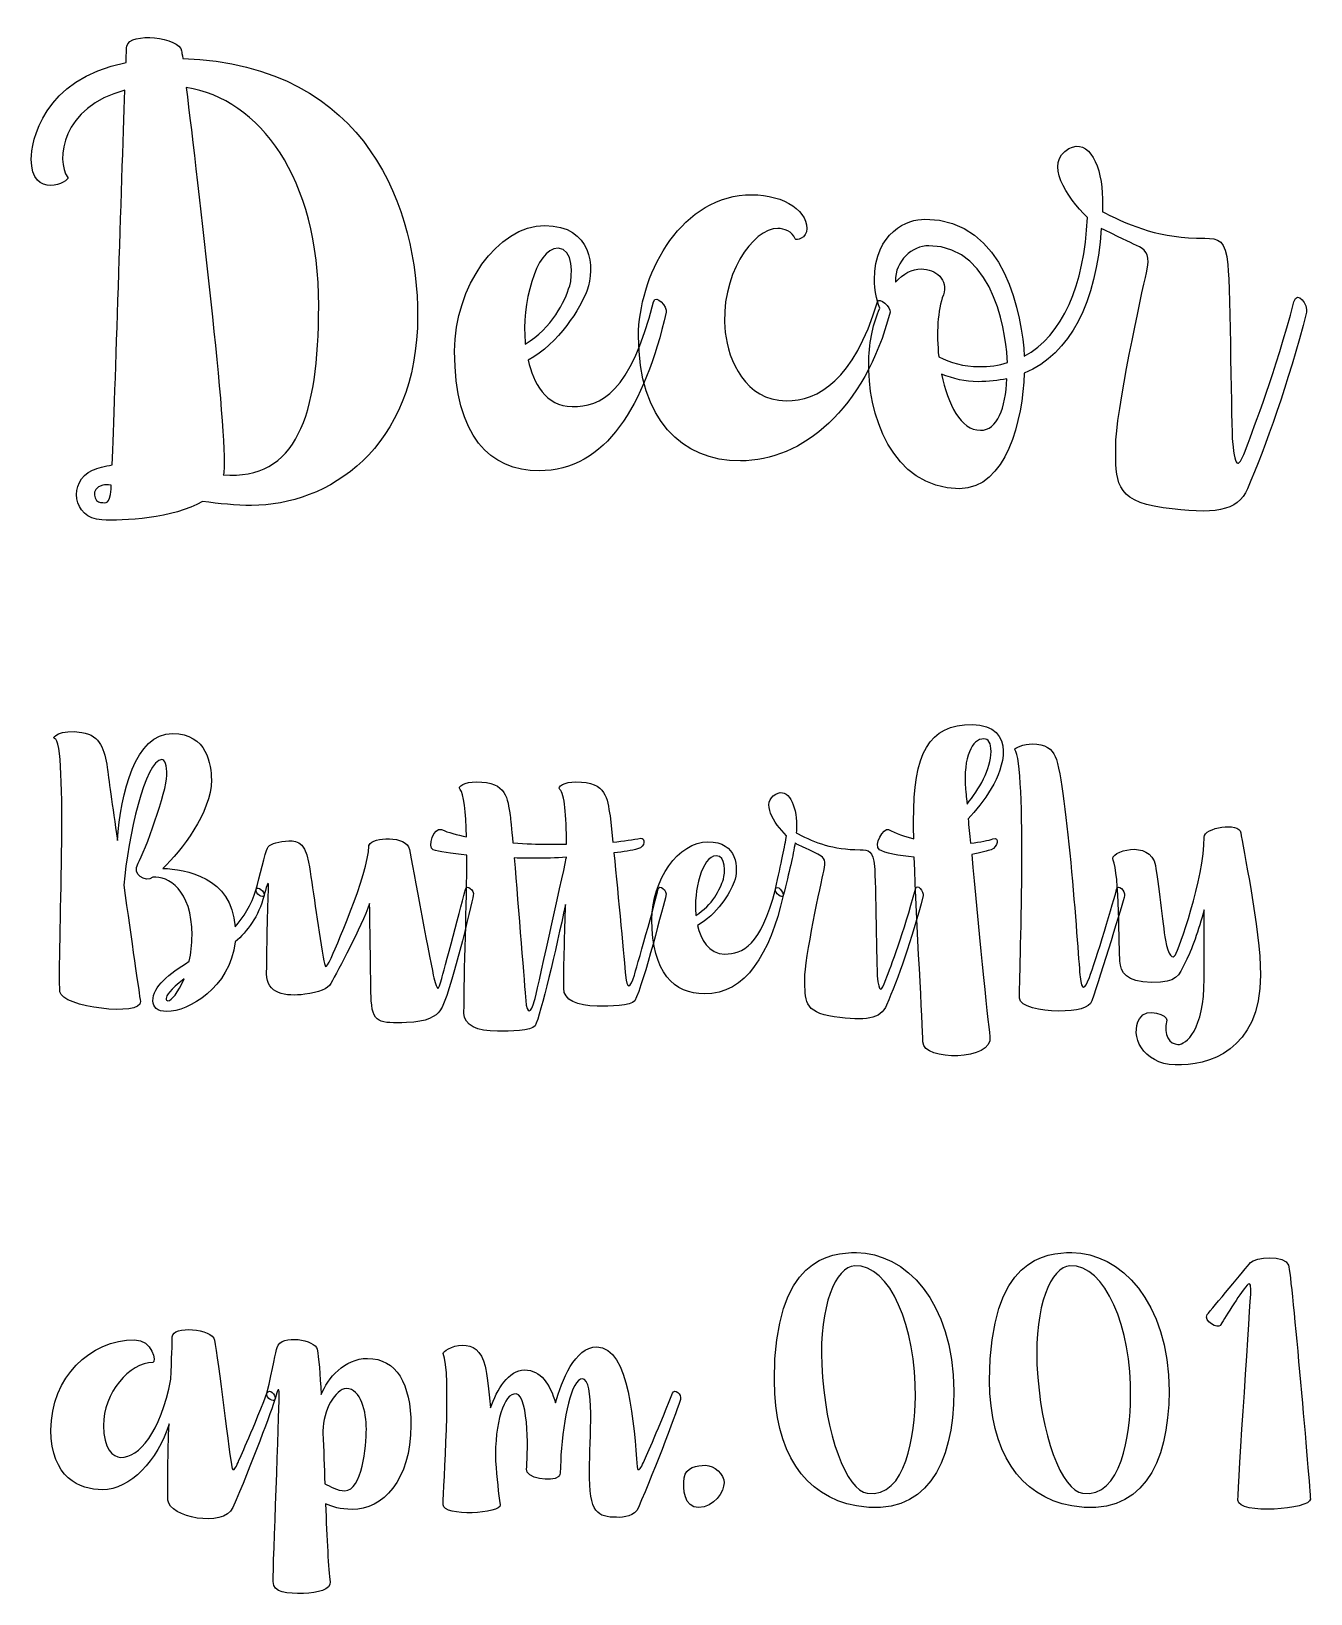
# Model space of a CAD drawing. Header units: centimetres. Extents: x -21.3 to 21.2, y -15.2 to 14.8.
# Drawn here: x 0.892 to 3.03, y -3.16 to -0.549 of the extents above; entities that cross this region are included whole.
import ezdxf

# ---------------------------------------------------------------- set-up
doc = ezdxf.new("R2010")
doc.units = ezdxf.units.CM
doc.header["$MEASUREMENT"] = 0
doc.layers.add('layer 1', color=7, linetype='Continuous')

msp = doc.modelspace()

# ---------------------------------------------------------------- linework, layer by layer
at = {"layer": 'layer 1', "color": 29}
for points, knots in [([(1.14552, -0.59459), (1.14455, -0.58783), (1.14358, -0.58396), (1.14358, -0.58203), (1.14358, -0.58203), (1.14069, -0.5598), (1.0566, -0.54917), (1.05177, -0.5743), (1.05177, -0.5743), (1.05177, -0.5801), (1.0508, -0.58976), (1.0508, -0.60136), (1.0508, -0.60136), (0.91067, -0.62939), (0.8923, -0.73473), (0.8923, -0.76276), (0.8923, -0.76276), (0.8923, -0.83235), (0.95802, -0.80045), (0.95319, -0.79369), (0.95319, -0.79369), (0.93289, -0.76566), (0.94256, -0.67481), (1.04887, -0.64775), (1.04887, -0.64775), (1.04307, -0.80722), (1.03244, -1.15515), (1.02761, -1.27402), (1.02761, -1.27402), (1.01504, -1.27596), (1.00345, -1.27885), (0.99475, -1.28272), (0.99475, -1.28272), (0.95319, -1.30205), (0.96092, -1.36294), (1.01021, -1.36584), (1.01021, -1.36584), (1.045, -1.36777), (1.13005, -1.3639), (1.17838, -1.33491), (1.17838, -1.33491), (1.20641, -1.33878), (1.23443, -1.34168), (1.26053, -1.34168), (1.26053, -1.34168), (1.38617, -1.34168), (1.5379, -1.24793), (1.5379, -1.02467), (1.5379, -1.02467), (1.5379, -0.85167), (1.45769, -0.60523), (1.14552, -0.59459)], [0, 0, 0, 0, 0.0714286, 0.0714286, 0.0714286, 0.0714286, 0.1428571, 0.1428571, 0.1428571, 0.1428571, 0.2142857, 0.2142857, 0.2142857, 0.2142857, 0.2857143, 0.2857143, 0.2857143, 0.2857143, 0.3571429, 0.3571429, 0.3571429, 0.3571429, 0.4285714, 0.4285714, 0.4285714, 0.4285714, 0.5, 0.5, 0.5, 0.5, 0.5714286, 0.5714286, 0.5714286, 0.5714286, 0.6428571, 0.6428571, 0.6428571, 0.6428571, 0.7142857, 0.7142857, 0.7142857, 0.7142857, 0.7857143, 0.7857143, 0.7857143, 0.7857143, 0.8571429, 0.8571429, 0.8571429, 0.8571429, 1, 1, 1, 1]), ([(1.21317, -1.29045), (1.21414, -1.28852), (1.21414, -1.28755), (1.21414, -1.28562), (1.21414, -1.28562), (1.2209, -1.22473), (1.17065, -0.80335), (1.15132, -0.64292), (1.15132, -0.64292), (1.27406, -0.66321), (1.37264, -0.79272), (1.37264, -1.00824), (1.37264, -1.00824), (1.37264, -1.19284), (1.33495, -1.30012), (1.21317, -1.29045)], [0, 0, 0, 0, 0.2, 0.2, 0.2, 0.2, 0.4, 0.4, 0.4, 0.4, 0.6, 0.6, 0.6, 0.6, 1, 1, 1, 1]), ([(3.0021, -1.00148), (2.97118, -1.12035), (2.93638, -1.2083), (2.92285, -1.24503), (2.92285, -1.24503), (2.91029, -1.27885), (2.90449, -1.28369), (2.89966, -1.23536), (2.89966, -1.23536), (2.89773, -1.217), (2.89579, -0.98118), (2.89193, -0.93962), (2.89193, -0.93962), (2.88806, -0.89807), (2.87646, -0.89517), (2.85327, -0.89517), (2.85327, -0.89517), (2.77788, -0.89517), (2.73246, -0.87584), (2.68607, -0.85264), (2.68607, -0.85264), (2.6851, -0.85167), (2.68317, -0.85167), (2.6822, -0.85071), (2.6822, -0.85071), (2.6822, -0.85071), (2.6822, -0.82945), (2.6822, -0.82945), (2.6822, -0.82945), (2.6822, -0.77532), (2.65997, -0.727), (2.62615, -0.74536), (2.62615, -0.74536), (2.58459, -0.76856), (2.62228, -0.82655), (2.65708, -0.86037), (2.65708, -0.86037), (2.65224, -0.97442), (2.61552, -1.05753), (2.55173, -1.09233), (2.55173, -1.09233), (2.54786, -1.02661), (2.52177, -0.86327), (2.3855, -0.86327), (2.3855, -0.86327), (2.35747, -0.86327), (2.30141, -0.88357), (2.30141, -0.96475), (2.30141, -0.96475), (2.30141, -0.98022), (2.30431, -0.99665), (2.31011, -1.01211), (2.31011, -1.01211), (2.29948, -1.03627), (2.29272, -1.06623), (2.29175, -1.09909), (2.29175, -1.09909), (2.28885, -1.18607), (2.32944, -1.31365), (2.44349, -1.31365), (2.44349, -1.31365), (2.52177, -1.31365), (2.54883, -1.19864), (2.55173, -1.12035), (2.55173, -1.12035), (2.62905, -1.08846), (2.67157, -1.00244), (2.68027, -0.87874), (2.68027, -0.87874), (2.68027, -0.87874), (2.68607, -0.88164), (2.68607, -0.88164), (2.68607, -0.88164), (2.7199, -0.89807), (2.73149, -0.9029), (2.74406, -0.90966), (2.74406, -0.90966), (2.75662, -0.91643), (2.76242, -0.92416), (2.75566, -0.95315), (2.75566, -0.95315), (2.74889, -0.98215), (2.70347, -1.18994), (2.70443, -1.24406), (2.70443, -1.24406), (2.7054, -1.29818), (2.6996, -1.33394), (2.78368, -1.34554), (2.78368, -1.34554), (2.86777, -1.35714), (2.90836, -1.35231), (2.92479, -1.31365), (2.92479, -1.31365), (2.95475, -1.2431), (2.99244, -1.13872), (3.02337, -1.01887), (3.02337, -1.01887), (3.02627, -1.00728), (3.0079, -0.98022), (3.0021, -1.00148)], [0, 0, 0, 0, 0.0384615, 0.0384615, 0.0384615, 0.0384615, 0.0769231, 0.0769231, 0.0769231, 0.0769231, 0.1153846, 0.1153846, 0.1153846, 0.1153846, 0.1538462, 0.1538462, 0.1538462, 0.1538462, 0.1923077, 0.1923077, 0.1923077, 0.1923077, 0.2307692, 0.2307692, 0.2307692, 0.2307692, 0.2692308, 0.2692308, 0.2692308, 0.2692308, 0.3076923, 0.3076923, 0.3076923, 0.3076923, 0.3461538, 0.3461538, 0.3461538, 0.3461538, 0.3846154, 0.3846154, 0.3846154, 0.3846154, 0.4230769, 0.4230769, 0.4230769, 0.4230769, 0.4615385, 0.4615385, 0.4615385, 0.4615385, 0.5, 0.5, 0.5, 0.5, 0.5384615, 0.5384615, 0.5384615, 0.5384615, 0.5769231, 0.5769231, 0.5769231, 0.5769231, 0.6153846, 0.6153846, 0.6153846, 0.6153846, 0.6538462, 0.6538462, 0.6538462, 0.6538462, 0.6923077, 0.6923077, 0.6923077, 0.6923077, 0.7307692, 0.7307692, 0.7307692, 0.7307692, 0.7692308, 0.7692308, 0.7692308, 0.7692308, 0.8076923, 0.8076923, 0.8076923, 0.8076923, 0.8461538, 0.8461538, 0.8461538, 0.8461538, 0.8846154, 0.8846154, 0.8846154, 0.8846154, 0.9230769, 0.9230769, 0.9230769, 0.9230769, 1, 1, 1, 1]), ([(2.0772, -1.26726), (2.18061, -1.26726), (2.28499, -1.18124), (2.32751, -1.01887), (2.32751, -1.01887), (2.32945, -1.01114), (2.30915, -0.99181), (2.30625, -1.00148), (2.30625, -1.00148), (2.26663, -1.13292), (2.20767, -1.16674), (2.15355, -1.16674), (2.15355, -1.16674), (2.0859, -1.16674), (2.0569, -1.09812), (2.05207, -1.0527), (2.05207, -1.0527), (2.04144, -0.95702), (2.09846, -0.87874), (2.14002, -0.87874), (2.14002, -0.87874), (2.14968, -0.87874), (2.16418, -0.88357), (2.16901, -0.89613), (2.16901, -0.89613), (2.16998, -0.9), (2.18834, -0.89517), (2.18834, -0.87874), (2.18834, -0.87874), (2.18834, -0.84588), (2.14195, -0.81882), (2.0859, -0.82268), (2.0859, -0.82268), (1.97185, -0.83041), (1.9071, -0.96185), (1.9071, -1.0585), (1.9071, -1.0585), (1.9071, -1.19864), (1.97958, -1.26726), (2.0772, -1.26726)], [0, 0, 0, 0, 0.0909091, 0.0909091, 0.0909091, 0.0909091, 0.1818182, 0.1818182, 0.1818182, 0.1818182, 0.2727273, 0.2727273, 0.2727273, 0.2727273, 0.3636364, 0.3636364, 0.3636364, 0.3636364, 0.4545455, 0.4545455, 0.4545455, 0.4545455, 0.5454545, 0.5454545, 0.5454545, 0.5454545, 0.6363636, 0.6363636, 0.6363636, 0.6363636, 0.7272727, 0.7272727, 0.7272727, 0.7272727, 0.8181818, 0.8181818, 0.8181818, 0.8181818, 1, 1, 1, 1]), ([(1.93222, -1.00148), (1.89356, -1.15418), (1.84427, -1.17641), (1.79595, -1.17641), (1.79595, -1.17641), (1.75149, -1.17641), (1.7312, -1.13582), (1.7225, -1.09909), (1.7225, -1.09909), (1.77372, -1.07106), (1.81045, -1.01114), (1.82108, -0.98215), (1.82108, -0.98215), (1.83461, -0.94446), (1.82978, -0.8739), (1.75053, -0.8739), (1.75053, -0.8739), (1.67128, -0.8739), (1.59976, -0.97635), (1.59976, -1.08363), (1.59976, -1.08363), (1.59976, -1.22667), (1.65968, -1.28369), (1.74086, -1.28369), (1.74086, -1.28369), (1.85297, -1.28369), (1.91676, -1.17544), (1.95348, -1.01887), (1.95348, -1.01887), (1.95542, -1.01018), (1.93609, -0.98698), (1.93222, -1.00148)], [0, 0, 0, 0, 0.1111111, 0.1111111, 0.1111111, 0.1111111, 0.2222222, 0.2222222, 0.2222222, 0.2222222, 0.3333333, 0.3333333, 0.3333333, 0.3333333, 0.4444444, 0.4444444, 0.4444444, 0.4444444, 0.5555556, 0.5555556, 0.5555556, 0.5555556, 0.6666667, 0.6666667, 0.6666667, 0.6666667, 0.7777778, 0.7777778, 0.7777778, 0.7777778, 1, 1, 1, 1]), ([(1.77275, -0.9116), (1.79885, -0.9116), (1.79692, -0.95895), (1.79208, -0.97442), (1.79208, -0.97442), (1.78339, -1.00148), (1.76309, -1.04497), (1.71767, -1.07203), (1.71767, -1.07203), (1.71767, -1.07203), (1.71767, -1.06913), (1.71767, -1.06913), (1.71767, -1.06913), (1.71187, -1.00824), (1.7341, -0.9116), (1.77275, -0.9116)], [0, 0, 0, 0, 0.2, 0.2, 0.2, 0.2, 0.4, 0.4, 0.4, 0.4, 0.6, 0.6, 0.6, 0.6, 1, 1, 1, 1]), ([(2.33621, -0.96668), (2.33621, -0.93286), (2.36423, -0.90773), (2.39226, -0.90773), (2.39226, -0.90773), (2.50631, -0.90773), (2.52274, -1.0701), (2.5237, -1.10296), (2.5237, -1.10296), (2.50921, -1.10779), (2.49278, -1.10972), (2.47635, -1.10972), (2.47635, -1.10972), (2.45025, -1.10972), (2.42802, -1.10296), (2.40869, -1.09329), (2.40869, -1.09329), (2.40483, -1.05463), (2.40676, -1.01501), (2.41642, -0.98988), (2.41642, -0.98988), (2.42609, -0.96475), (2.40289, -0.94639), (2.3797, -0.94639), (2.3797, -0.94639), (2.36423, -0.94639), (2.34974, -0.95412), (2.33621, -0.96862), (2.33621, -0.96862), (2.33621, -0.96862), (2.33621, -0.96668), (2.33621, -0.96668)], [0, 0, 0, 0, 0.1111111, 0.1111111, 0.1111111, 0.1111111, 0.2222222, 0.2222222, 0.2222222, 0.2222222, 0.3333333, 0.3333333, 0.3333333, 0.3333333, 0.4444444, 0.4444444, 0.4444444, 0.4444444, 0.5555556, 0.5555556, 0.5555556, 0.5555556, 0.6666667, 0.6666667, 0.6666667, 0.6666667, 0.7777778, 0.7777778, 0.7777778, 0.7777778, 1, 1, 1, 1]), ([(2.47828, -1.21603), (2.44542, -1.21603), (2.42416, -1.17254), (2.41352, -1.12229), (2.41352, -1.12229), (2.43285, -1.13002), (2.45315, -1.13485), (2.47441, -1.13485), (2.47441, -1.13485), (2.49181, -1.13485), (2.50824, -1.13292), (2.52274, -1.13002), (2.52274, -1.13002), (2.51984, -1.17931), (2.50727, -1.21603), (2.47828, -1.21603)], [0, 0, 0, 0, 0.2, 0.2, 0.2, 0.2, 0.4, 0.4, 0.4, 0.4, 0.6, 0.6, 0.6, 0.6, 1, 1, 1, 1]), ([(1.02568, -1.31461), (1.02278, -1.34168), (1.01794, -1.33684), (1.00828, -1.33684), (1.00828, -1.33684), (0.99861, -1.33684), (0.98895, -1.31365), (1.01214, -1.30785), (1.01214, -1.30785), (1.01504, -1.30688), (1.01988, -1.30688), (1.02568, -1.30785), (1.02568, -1.30785), (1.02568, -1.30785), (1.02568, -1.31461), (1.02568, -1.31461)], [0, 0, 0, 0, 0.2, 0.2, 0.2, 0.2, 0.4, 0.4, 0.4, 0.4, 0.6, 0.6, 0.6, 0.6, 1, 1, 1, 1]), ([(1.26824, -1.98292), (1.25985, -2.0099), (1.24725, -2.03028), (1.23287, -2.04587), (1.23287, -2.04587), (1.22747, -1.96193), (1.14953, -1.94994), (1.11235, -1.94814), (1.11235, -1.94814), (1.14233, -1.91876), (1.19329, -1.85581), (1.19329, -1.80005), (1.19329, -1.80005), (1.19329, -1.77607), (1.1861, -1.72271), (1.12854, -1.72271), (1.12854, -1.72271), (1.06499, -1.72271), (1.04221, -1.82283), (1.03621, -1.90138), (1.03621, -1.90138), (1.02782, -1.84322), (1.02122, -1.79466), (1.01942, -1.77967), (1.01942, -1.77967), (1.01403, -1.75029), (1.00923, -1.72631), (0.97685, -1.72091), (0.97685, -1.72091), (0.94028, -1.71491), (0.92469, -1.7305), (0.93129, -1.7311), (0.93129, -1.7311), (0.95467, -1.7335), (0.93608, -2.09923), (0.94028, -2.15439), (0.94028, -2.15439), (0.94208, -2.18017), (1.07818, -2.19696), (1.07458, -2.17058), (1.07458, -2.17058), (1.07278, -2.15739), (1.05959, -2.06686), (1.047, -1.97632), (1.047, -1.97632), (1.0536, -1.89598), (1.08238, -1.76648), (1.11056, -1.76648), (1.11056, -1.76648), (1.11535, -1.76648), (1.11895, -1.77547), (1.11895, -1.79286), (1.11895, -1.79286), (1.11895, -1.81924), (1.08178, -1.92056), (1.07098, -1.93975), (1.07098, -1.93975), (1.06019, -1.95893), (1.08238, -1.97212), (1.09557, -1.96313), (1.09557, -1.96313), (1.12075, -1.96013), (1.16092, -1.98352), (1.16092, -2.05966), (1.16092, -2.05966), (1.16092, -2.07585), (1.15912, -2.09024), (1.15612, -2.10343), (1.15612, -2.10343), (1.12195, -2.12501), (1.09557, -2.1454), (1.09557, -2.16938), (1.09557, -2.16938), (1.09557, -2.18017), (1.10216, -2.18737), (1.11895, -2.18737), (1.11895, -2.18737), (1.15492, -2.18737), (1.22447, -2.1478), (1.23287, -2.07105), (1.23287, -2.07105), (1.25385, -2.05307), (1.27184, -2.02908), (1.28143, -1.99371), (1.28143, -1.99371), (1.28323, -1.98711), (1.27004, -1.97692), (1.26824, -1.98292)], [0, 0, 0, 0, 0.0434783, 0.0434783, 0.0434783, 0.0434783, 0.0869565, 0.0869565, 0.0869565, 0.0869565, 0.1304348, 0.1304348, 0.1304348, 0.1304348, 0.173913, 0.173913, 0.173913, 0.173913, 0.2173913, 0.2173913, 0.2173913, 0.2173913, 0.2608696, 0.2608696, 0.2608696, 0.2608696, 0.3043478, 0.3043478, 0.3043478, 0.3043478, 0.3478261, 0.3478261, 0.3478261, 0.3478261, 0.3913043, 0.3913043, 0.3913043, 0.3913043, 0.4347826, 0.4347826, 0.4347826, 0.4347826, 0.4782609, 0.4782609, 0.4782609, 0.4782609, 0.5217391, 0.5217391, 0.5217391, 0.5217391, 0.5652174, 0.5652174, 0.5652174, 0.5652174, 0.6086957, 0.6086957, 0.6086957, 0.6086957, 0.6521739, 0.6521739, 0.6521739, 0.6521739, 0.6956522, 0.6956522, 0.6956522, 0.6956522, 0.7391304, 0.7391304, 0.7391304, 0.7391304, 0.7826087, 0.7826087, 0.7826087, 0.7826087, 0.826087, 0.826087, 0.826087, 0.826087, 0.8695652, 0.8695652, 0.8695652, 0.8695652, 0.9130435, 0.9130435, 0.9130435, 0.9130435, 1, 1, 1, 1]), ([(2.49913, -1.89898), (2.49254, -1.90138), (2.47815, -1.90437), (2.46196, -1.90617), (2.46196, -1.90617), (2.46016, -1.89118), (2.45896, -1.87739), (2.45776, -1.8654), (2.45776, -1.8654), (2.48295, -1.83842), (2.51652, -1.79525), (2.51652, -1.75149), (2.51652, -1.75149), (2.51652, -1.7293), (2.50153, -1.70772), (2.46496, -1.70772), (2.46496, -1.70772), (2.39121, -1.70772), (2.36663, -1.75568), (2.36663, -1.8696), (2.36663, -1.8696), (2.36663, -1.87799), (2.36663, -1.88819), (2.36723, -1.89898), (2.36723, -1.89898), (2.35164, -1.89478), (2.33665, -1.88939), (2.32466, -1.88339), (2.32466, -1.88339), (2.31747, -1.87979), (2.29828, -1.90917), (2.30967, -1.91697), (2.30967, -1.91697), (2.31747, -1.92236), (2.34265, -1.92716), (2.36783, -1.92956), (2.36783, -1.92956), (2.37143, -2.04107), (2.38222, -2.21075), (2.38222, -2.23833), (2.38222, -2.23833), (2.38222, -2.27131), (2.50093, -2.26951), (2.49434, -2.22934), (2.49434, -2.22934), (2.49014, -2.20116), (2.47395, -2.03808), (2.46376, -1.92476), (2.46376, -1.92476), (2.47875, -1.92176), (2.49134, -1.91876), (2.49614, -1.91697), (2.49614, -1.91697), (2.50753, -1.91277), (2.51113, -1.89478), (2.49913, -1.89898)], [0, 0, 0, 0, 0.0666667, 0.0666667, 0.0666667, 0.0666667, 0.1333333, 0.1333333, 0.1333333, 0.1333333, 0.2, 0.2, 0.2, 0.2, 0.2666667, 0.2666667, 0.2666667, 0.2666667, 0.3333333, 0.3333333, 0.3333333, 0.3333333, 0.4, 0.4, 0.4, 0.4, 0.4666667, 0.4666667, 0.4666667, 0.4666667, 0.5333333, 0.5333333, 0.5333333, 0.5333333, 0.6, 0.6, 0.6, 0.6, 0.6666667, 0.6666667, 0.6666667, 0.6666667, 0.7333333, 0.7333333, 0.7333333, 0.7333333, 0.8, 0.8, 0.8, 0.8, 0.8666667, 0.8666667, 0.8666667, 0.8666667, 1, 1, 1, 1]), ([(2.48415, -1.7317), (2.49194, -1.7317), (2.49614, -1.7389), (2.49614, -1.75269), (2.49614, -1.75269), (2.49614, -1.78266), (2.47575, -1.81624), (2.45597, -1.84082), (2.45597, -1.84082), (2.45477, -1.82763), (2.45357, -1.81864), (2.45357, -1.81564), (2.45357, -1.81564), (2.44937, -1.76108), (2.46436, -1.7317), (2.48415, -1.7317)], [0, 0, 0, 0, 0.2, 0.2, 0.2, 0.2, 0.4, 0.4, 0.4, 0.4, 0.6, 0.6, 0.6, 0.6, 1, 1, 1, 1]), ([(2.60825, -2.18677), (2.64063, -2.18677), (2.66042, -2.18197), (2.66461, -2.16938), (2.66461, -2.16938), (2.6796, -2.12501), (2.71677, -2.0051), (2.71917, -1.99371), (2.71917, -1.99371), (2.72097, -1.98591), (2.70778, -1.97392), (2.70598, -1.98292), (2.70598, -1.98292), (2.70238, -1.9991), (2.67061, -2.10523), (2.66042, -2.13041), (2.66042, -2.13041), (2.65202, -2.15199), (2.64782, -2.15319), (2.64483, -2.12921), (2.64483, -2.12921), (2.64243, -2.10343), (2.62324, -1.81024), (2.60346, -1.76108), (2.60346, -1.76108), (2.59866, -1.74909), (2.58607, -1.7401), (2.56509, -1.7401), (2.56509, -1.7401), (2.55189, -1.7401), (2.53391, -1.74729), (2.53571, -1.74969), (2.53571, -1.74969), (2.55669, -1.77247), (2.5435, -2.13401), (2.5435, -2.16518), (2.5435, -2.16518), (2.5435, -2.17897), (2.58007, -2.18677), (2.60825, -2.18677)], [0, 0, 0, 0, 0.0909091, 0.0909091, 0.0909091, 0.0909091, 0.1818182, 0.1818182, 0.1818182, 0.1818182, 0.2727273, 0.2727273, 0.2727273, 0.2727273, 0.3636364, 0.3636364, 0.3636364, 0.3636364, 0.4545455, 0.4545455, 0.4545455, 0.4545455, 0.5454545, 0.5454545, 0.5454545, 0.5454545, 0.6363636, 0.6363636, 0.6363636, 0.6363636, 0.7272727, 0.7272727, 0.7272727, 0.7272727, 0.8181818, 0.8181818, 0.8181818, 0.8181818, 1, 1, 1, 1]), ([(1.93974, -1.98292), (1.93675, -1.9991), (1.90197, -2.12082), (1.90017, -2.12681), (1.90017, -2.12681), (1.89358, -2.14899), (1.88758, -2.15139), (1.88518, -2.12681), (1.88518, -2.12681), (1.88338, -2.10463), (1.87319, -1.99431), (1.866, -1.92236), (1.866, -1.92236), (1.88219, -1.92056), (1.89598, -1.91816), (1.90557, -1.91577), (1.90557, -1.91577), (1.91996, -1.91217), (1.91756, -1.89658), (1.91096, -1.89778), (1.91096, -1.89778), (1.89837, -1.90018), (1.88279, -1.90258), (1.8642, -1.90437), (1.8642, -1.90437), (1.8642, -1.90437), (1.8594, -1.86061), (1.8594, -1.86061), (1.8594, -1.86061), (1.85401, -1.83123), (1.85521, -1.80365), (1.80244, -1.80365), (1.80244, -1.80365), (1.78386, -1.80365), (1.77007, -1.81144), (1.77546, -1.81624), (1.77546, -1.81624), (1.78386, -1.82343), (1.78626, -1.85941), (1.78686, -1.90797), (1.78686, -1.90797), (1.78686, -1.90797), (1.75388, -1.90797), (1.75388, -1.90797), (1.75388, -1.90797), (1.73889, -1.90797), (1.71911, -1.90737), (1.69692, -1.90557), (1.69692, -1.90557), (1.69512, -1.88159), (1.69332, -1.8648), (1.69272, -1.86061), (1.69272, -1.86061), (1.68733, -1.83123), (1.68853, -1.80365), (1.63577, -1.80365), (1.63577, -1.80365), (1.61718, -1.80365), (1.60339, -1.81144), (1.60879, -1.81624), (1.60879, -1.81624), (1.61538, -1.82223), (1.61838, -1.85341), (1.61958, -1.89538), (1.61958, -1.89538), (1.60399, -1.89238), (1.589, -1.88819), (1.57761, -1.88339), (1.57761, -1.88339), (1.56502, -1.87799), (1.55423, -1.91337), (1.56382, -1.91697), (1.56382, -1.91697), (1.57281, -1.92056), (1.5938, -1.92356), (1.62018, -1.92596), (1.62018, -1.92596), (1.62018, -2.0087), (1.61538, -2.11962), (1.61538, -2.19036), (1.61538, -2.19036), (1.61538, -2.21015), (1.63757, -2.22034), (1.67114, -2.22034), (1.67114, -2.22034), (1.69212, -2.22034), (1.7281, -2.22034), (1.73409, -2.21135), (1.73409, -2.21135), (1.74429, -2.19156), (1.76887, -2.08304), (1.78506, -2.0087), (1.78506, -2.0087), (1.78386, -2.05726), (1.78206, -2.10703), (1.78206, -2.1484), (1.78206, -2.1484), (1.78206, -2.16818), (1.80424, -2.17837), (1.83782, -2.17837), (1.83782, -2.17837), (1.8588, -2.17837), (1.89478, -2.17837), (1.90077, -2.16938), (1.90077, -2.16938), (1.91636, -2.1394), (1.94934, -2.0057), (1.95293, -1.99371), (1.95293, -1.99371), (1.95533, -1.98532), (1.94154, -1.97392), (1.93974, -1.98292)], [0, 0, 0, 0, 0.0344828, 0.0344828, 0.0344828, 0.0344828, 0.0689655, 0.0689655, 0.0689655, 0.0689655, 0.1034483, 0.1034483, 0.1034483, 0.1034483, 0.137931, 0.137931, 0.137931, 0.137931, 0.1724138, 0.1724138, 0.1724138, 0.1724138, 0.2068966, 0.2068966, 0.2068966, 0.2068966, 0.2413793, 0.2413793, 0.2413793, 0.2413793, 0.2758621, 0.2758621, 0.2758621, 0.2758621, 0.3103448, 0.3103448, 0.3103448, 0.3103448, 0.3448276, 0.3448276, 0.3448276, 0.3448276, 0.3793103, 0.3793103, 0.3793103, 0.3793103, 0.4137931, 0.4137931, 0.4137931, 0.4137931, 0.4482759, 0.4482759, 0.4482759, 0.4482759, 0.4827586, 0.4827586, 0.4827586, 0.4827586, 0.5172414, 0.5172414, 0.5172414, 0.5172414, 0.5517241, 0.5517241, 0.5517241, 0.5517241, 0.5862069, 0.5862069, 0.5862069, 0.5862069, 0.6206897, 0.6206897, 0.6206897, 0.6206897, 0.6551724, 0.6551724, 0.6551724, 0.6551724, 0.6896552, 0.6896552, 0.6896552, 0.6896552, 0.7241379, 0.7241379, 0.7241379, 0.7241379, 0.7586207, 0.7586207, 0.7586207, 0.7586207, 0.7931034, 0.7931034, 0.7931034, 0.7931034, 0.8275862, 0.8275862, 0.8275862, 0.8275862, 0.862069, 0.862069, 0.862069, 0.862069, 0.8965517, 0.8965517, 0.8965517, 0.8965517, 0.9310345, 0.9310345, 0.9310345, 0.9310345, 1, 1, 1, 1]), ([(2.36963, -1.98292), (2.35044, -2.05666), (2.32886, -2.11122), (2.32046, -2.13401), (2.32046, -2.13401), (2.31267, -2.15499), (2.30907, -2.15799), (2.30607, -2.12801), (2.30607, -2.12801), (2.30488, -2.11662), (2.30368, -1.97033), (2.30128, -1.94455), (2.30128, -1.94455), (2.29888, -1.91876), (2.29169, -1.91697), (2.2773, -1.91697), (2.2773, -1.91697), (2.23053, -1.91697), (2.20235, -1.90497), (2.17357, -1.89058), (2.17357, -1.89058), (2.17357, -1.89058), (2.17057, -1.88879), (2.17057, -1.88879), (2.17057, -1.88879), (2.17117, -1.88399), (2.17117, -1.87979), (2.17117, -1.8762), (2.17117, -1.8762), (2.17117, -1.84262), (2.15738, -1.81264), (2.1364, -1.82403), (2.1364, -1.82403), (2.11122, -1.83782), (2.1328, -1.8726), (2.15439, -1.89358), (2.15439, -1.89358), (2.15139, -1.91037), (2.14599, -1.93855), (2.1358, -1.98292), (2.1358, -1.98292), (2.134, -1.98951), (2.14779, -1.9991), (2.14899, -1.99371), (2.14899, -1.99371), (2.15918, -1.95354), (2.16518, -1.92596), (2.16878, -1.90557), (2.16878, -1.90557), (2.17057, -1.90677), (2.17177, -1.90797), (2.17357, -1.90857), (2.17357, -1.90857), (2.19456, -1.91876), (2.20175, -1.92176), (2.20955, -1.92596), (2.20955, -1.92596), (2.21734, -1.93016), (2.22094, -1.93495), (2.21674, -1.95294), (2.21674, -1.95294), (2.21254, -1.97093), (2.18436, -2.09983), (2.18496, -2.13341), (2.18496, -2.13341), (2.18556, -2.16698), (2.18197, -2.18917), (2.23413, -2.19636), (2.23413, -2.19636), (2.28629, -2.20355), (2.31147, -2.20056), (2.32166, -2.17657), (2.32166, -2.17657), (2.34025, -2.13281), (2.36363, -2.06805), (2.38282, -1.99371), (2.38282, -1.99371), (2.38402, -1.98771), (2.37263, -1.97153), (2.36963, -1.98292)], [0, 0, 0, 0, 0.047619, 0.047619, 0.047619, 0.047619, 0.0952381, 0.0952381, 0.0952381, 0.0952381, 0.1428571, 0.1428571, 0.1428571, 0.1428571, 0.1904762, 0.1904762, 0.1904762, 0.1904762, 0.2380952, 0.2380952, 0.2380952, 0.2380952, 0.2857143, 0.2857143, 0.2857143, 0.2857143, 0.3333333, 0.3333333, 0.3333333, 0.3333333, 0.3809524, 0.3809524, 0.3809524, 0.3809524, 0.4285714, 0.4285714, 0.4285714, 0.4285714, 0.4761905, 0.4761905, 0.4761905, 0.4761905, 0.5238095, 0.5238095, 0.5238095, 0.5238095, 0.5714286, 0.5714286, 0.5714286, 0.5714286, 0.6190476, 0.6190476, 0.6190476, 0.6190476, 0.6666667, 0.6666667, 0.6666667, 0.6666667, 0.7142857, 0.7142857, 0.7142857, 0.7142857, 0.7619048, 0.7619048, 0.7619048, 0.7619048, 0.8095238, 0.8095238, 0.8095238, 0.8095238, 0.8571429, 0.8571429, 0.8571429, 0.8571429, 0.9047619, 0.9047619, 0.9047619, 0.9047619, 1, 1, 1, 1]), ([(2.91343, -1.88879), (2.91103, -1.8696), (2.85167, -1.88039), (2.85227, -1.89598), (2.85227, -1.89598), (2.85227, -1.96553), (2.8091, -2.08484), (2.80431, -2.09264), (2.80431, -2.09264), (2.79951, -2.10043), (2.79232, -2.09503), (2.78752, -2.06805), (2.78752, -2.06805), (2.78272, -2.04107), (2.77553, -1.96913), (2.77073, -1.94335), (2.77073, -1.94335), (2.76234, -1.89838), (2.69219, -1.91996), (2.69998, -1.93435), (2.69998, -1.93435), (2.71078, -1.95474), (2.70958, -2.08544), (2.71138, -2.10343), (2.71138, -2.10343), (2.71317, -2.12142), (2.72097, -2.1388), (2.76474, -2.1388), (2.76474, -2.1388), (2.8085, -2.1388), (2.8079, -2.12921), (2.82169, -2.10343), (2.82169, -2.10343), (2.83069, -2.08664), (2.84328, -2.05007), (2.85227, -2.01769), (2.85227, -2.01769), (2.85227, -2.01769), (2.85227, -2.13281), (2.85227, -2.13281), (2.85227, -2.13281), (2.85227, -2.21854), (2.82169, -2.24313), (2.8085, -2.24253), (2.8085, -2.24253), (2.79531, -2.24193), (2.78272, -2.22754), (2.78992, -2.20176), (2.78992, -2.20176), (2.79172, -2.19456), (2.75694, -2.17837), (2.74435, -2.19936), (2.74435, -2.19936), (2.72756, -2.22754), (2.74915, -2.2749), (2.80371, -2.2767), (2.80371, -2.2767), (2.85827, -2.2785), (2.9464, -2.25392), (2.9464, -2.12621), (2.9464, -2.12621), (2.9464, -2.04947), (2.91583, -1.90797), (2.91343, -1.88879)], [0, 0, 0, 0, 0.0588235, 0.0588235, 0.0588235, 0.0588235, 0.1176471, 0.1176471, 0.1176471, 0.1176471, 0.1764706, 0.1764706, 0.1764706, 0.1764706, 0.2352941, 0.2352941, 0.2352941, 0.2352941, 0.2941176, 0.2941176, 0.2941176, 0.2941176, 0.3529412, 0.3529412, 0.3529412, 0.3529412, 0.4117647, 0.4117647, 0.4117647, 0.4117647, 0.4705882, 0.4705882, 0.4705882, 0.4705882, 0.5294118, 0.5294118, 0.5294118, 0.5294118, 0.5882353, 0.5882353, 0.5882353, 0.5882353, 0.6470588, 0.6470588, 0.6470588, 0.6470588, 0.7058824, 0.7058824, 0.7058824, 0.7058824, 0.7647059, 0.7647059, 0.7647059, 0.7647059, 0.8235294, 0.8235294, 0.8235294, 0.8235294, 0.8823529, 0.8823529, 0.8823529, 0.8823529, 1, 1, 1, 1]), ([(1.61778, -1.98292), (1.61419, -1.9991), (1.58001, -2.12621), (1.57821, -2.13221), (1.57821, -2.13221), (1.57162, -2.15439), (1.57162, -2.15439), (1.56502, -2.13101), (1.56502, -2.13101), (1.56202, -2.11722), (1.52845, -1.94095), (1.52425, -1.91637), (1.52425, -1.91637), (1.52005, -1.89298), (1.4619, -1.89538), (1.4571, -1.90917), (1.4571, -1.90917), (1.4565, -1.90797), (1.4565, -1.90857), (1.4565, -1.91097), (1.4565, -1.91097), (1.4565, -1.95594), (1.39595, -2.09204), (1.39355, -2.09803), (1.39355, -2.09803), (1.38336, -2.12022), (1.38336, -2.11362), (1.38036, -2.09683), (1.38036, -2.09683), (1.37076, -2.04287), (1.36237, -1.97632), (1.35578, -1.93795), (1.35578, -1.93795), (1.34918, -1.89958), (1.33119, -1.90138), (1.3174, -1.90258), (1.3174, -1.90258), (1.30002, -1.90437), (1.29042, -1.90797), (1.28683, -1.91457), (1.28683, -1.91457), (1.28383, -1.91996), (1.27244, -1.96553), (1.26824, -1.98292), (1.26824, -1.98292), (1.26584, -1.99191), (1.28023, -1.99851), (1.28143, -1.99371), (1.28143, -1.99371), (1.28323, -1.98651), (1.29042, -1.95594), (1.28862, -1.98711), (1.28862, -1.98711), (1.28683, -2.01829), (1.28563, -2.10942), (1.28563, -2.12441), (1.28563, -2.12441), (1.28563, -2.15799), (1.3174, -2.16278), (1.34918, -2.15859), (1.34918, -2.15859), (1.37316, -2.15559), (1.38815, -2.14959), (1.39295, -2.1406), (1.39295, -2.1406), (1.40554, -2.11722), (1.44271, -2.04827), (1.4577, -2.0069), (1.4577, -2.0069), (1.4589, -2.06985), (1.4595, -2.1442), (1.4601, -2.16099), (1.4601, -2.16099), (1.4613, -2.20955), (1.47509, -2.20655), (1.51946, -2.20595), (1.51946, -2.20595), (1.55363, -2.20535), (1.56922, -2.19456), (1.57521, -2.18617), (1.57521, -2.18617), (1.5926, -2.16278), (1.62798, -2.0051), (1.63097, -1.99371), (1.63097, -1.99371), (1.63337, -1.98472), (1.61958, -1.97392), (1.61778, -1.98292)], [0, 0, 0, 0, 0.0434783, 0.0434783, 0.0434783, 0.0434783, 0.0869565, 0.0869565, 0.0869565, 0.0869565, 0.1304348, 0.1304348, 0.1304348, 0.1304348, 0.173913, 0.173913, 0.173913, 0.173913, 0.2173913, 0.2173913, 0.2173913, 0.2173913, 0.2608696, 0.2608696, 0.2608696, 0.2608696, 0.3043478, 0.3043478, 0.3043478, 0.3043478, 0.3478261, 0.3478261, 0.3478261, 0.3478261, 0.3913043, 0.3913043, 0.3913043, 0.3913043, 0.4347826, 0.4347826, 0.4347826, 0.4347826, 0.4782609, 0.4782609, 0.4782609, 0.4782609, 0.5217391, 0.5217391, 0.5217391, 0.5217391, 0.5652174, 0.5652174, 0.5652174, 0.5652174, 0.6086957, 0.6086957, 0.6086957, 0.6086957, 0.6521739, 0.6521739, 0.6521739, 0.6521739, 0.6956522, 0.6956522, 0.6956522, 0.6956522, 0.7391304, 0.7391304, 0.7391304, 0.7391304, 0.7826087, 0.7826087, 0.7826087, 0.7826087, 0.826087, 0.826087, 0.826087, 0.826087, 0.8695652, 0.8695652, 0.8695652, 0.8695652, 0.9130435, 0.9130435, 0.9130435, 0.9130435, 1, 1, 1, 1]), ([(2.1358, -1.98292), (2.11181, -2.07765), (2.08124, -2.09144), (2.05126, -2.09144), (2.05126, -2.09144), (2.02368, -2.09144), (2.01109, -2.06626), (2.00569, -2.04347), (2.00569, -2.04347), (2.03747, -2.02609), (2.06025, -1.98891), (2.06685, -1.97093), (2.06685, -1.97093), (2.07524, -1.94754), (2.07224, -1.90377), (2.02308, -1.90377), (2.02308, -1.90377), (1.97391, -1.90377), (1.92955, -1.96733), (1.92955, -2.03388), (1.92955, -2.03388), (1.92955, -2.12261), (1.96672, -2.15799), (2.01708, -2.15799), (2.01708, -2.15799), (2.08663, -2.15799), (2.1262, -2.09084), (2.14899, -1.99371), (2.14899, -1.99371), (2.15019, -1.98831), (2.13819, -1.97392), (2.1358, -1.98292)], [0, 0, 0, 0, 0.1111111, 0.1111111, 0.1111111, 0.1111111, 0.2222222, 0.2222222, 0.2222222, 0.2222222, 0.3333333, 0.3333333, 0.3333333, 0.3333333, 0.4444444, 0.4444444, 0.4444444, 0.4444444, 0.5555556, 0.5555556, 0.5555556, 0.5555556, 0.6666667, 0.6666667, 0.6666667, 0.6666667, 0.7777778, 0.7777778, 0.7777778, 0.7777778, 1, 1, 1, 1]), ([(1.73349, -2.16878), (1.7269, -2.19096), (1.7209, -2.19336), (1.71851, -2.16878), (1.71851, -2.16878), (1.71671, -2.1466), (1.70651, -2.01469), (1.69932, -1.93076), (1.69932, -1.93076), (1.71191, -1.93135), (1.7251, -1.93135), (1.73709, -1.93135), (1.73709, -1.93135), (1.75088, -1.93135), (1.76827, -1.93076), (1.78686, -1.92956), (1.78686, -1.92956), (1.78686, -1.93016), (1.78626, -1.93076), (1.78626, -1.93135), (1.78626, -1.93135), (1.77906, -1.96673), (1.73529, -2.16338), (1.73349, -2.16878)], [0, 0, 0, 0, 0.1428571, 0.1428571, 0.1428571, 0.1428571, 0.2857143, 0.2857143, 0.2857143, 0.2857143, 0.4285714, 0.4285714, 0.4285714, 0.4285714, 0.5714286, 0.5714286, 0.5714286, 0.5714286, 0.7142857, 0.7142857, 0.7142857, 0.7142857, 1, 1, 1, 1]), ([(2.03687, -1.92716), (2.05306, -1.92716), (2.05186, -1.95654), (2.04886, -1.96613), (2.04886, -1.96613), (2.04346, -1.98292), (2.03087, -2.0099), (2.00269, -2.02668), (2.00269, -2.02668), (2.00269, -2.02668), (2.00269, -2.02489), (2.00269, -2.02489), (2.00269, -2.02489), (1.9991, -1.98711), (2.01289, -1.92716), (2.03687, -1.92716)], [0, 0, 0, 0, 0.2, 0.2, 0.2, 0.2, 0.4, 0.4, 0.4, 0.4, 0.6, 0.6, 0.6, 0.6, 1, 1, 1, 1]), ([(1.12075, -2.16938), (1.11835, -2.16938), (1.11775, -2.16758), (1.11775, -2.16578), (1.11775, -2.16578), (1.11775, -2.16039), (1.12375, -2.15139), (1.14773, -2.13281), (1.14773, -2.13281), (1.13813, -2.15619), (1.12614, -2.16938), (1.12075, -2.16938)], [0, 0, 0, 0, 0.25, 0.25, 0.25, 0.25, 0.5, 0.5, 0.5, 0.5, 1, 1, 1, 1]), ([(2.27131, -3.01356), (2.38643, -3.03394), (2.43379, -2.94521), (2.43379, -2.8217), (2.43379, -2.8217), (2.43379, -2.67181), (2.35165, -2.59027), (2.27131, -2.59027), (2.27131, -2.59027), (2.22874, -2.59027), (2.13401, -2.59806), (2.13401, -2.80431), (2.13401, -2.80431), (2.13401, -2.92183), (2.18378, -2.99797), (2.27131, -3.01356)], [0, 0, 0, 0, 0.2, 0.2, 0.2, 0.2, 0.4, 0.4, 0.4, 0.4, 0.6, 0.6, 0.6, 0.6, 1, 1, 1, 1]), ([(2.2893, -2.99257), (2.25513, -2.98778), (2.21855, -2.89604), (2.21316, -2.77733), (2.21316, -2.77733), (2.20896, -2.6796), (2.23654, -2.61365), (2.26832, -2.61245), (2.26832, -2.61245), (2.32767, -2.61005), (2.37084, -2.71498), (2.36964, -2.83189), (2.36964, -2.83189), (2.36904, -2.89245), (2.35465, -3.00157), (2.2893, -2.99257)], [0, 0, 0, 0, 0.2, 0.2, 0.2, 0.2, 0.4, 0.4, 0.4, 0.4, 0.6, 0.6, 0.6, 0.6, 1, 1, 1, 1]), ([(2.63105, -3.01356), (2.74617, -3.03394), (2.79353, -2.94521), (2.79353, -2.8217), (2.79353, -2.8217), (2.79353, -2.67181), (2.71139, -2.59027), (2.63105, -2.59027), (2.63105, -2.59027), (2.58848, -2.59027), (2.49375, -2.59806), (2.49375, -2.80431), (2.49375, -2.80431), (2.49375, -2.92183), (2.54352, -2.99797), (2.63105, -3.01356)], [0, 0, 0, 0, 0.2, 0.2, 0.2, 0.2, 0.4, 0.4, 0.4, 0.4, 0.6, 0.6, 0.6, 0.6, 1, 1, 1, 1]), ([(2.64904, -2.99257), (2.61487, -2.98778), (2.57829, -2.89604), (2.5729, -2.77733), (2.5729, -2.77733), (2.5687, -2.6796), (2.59628, -2.61365), (2.62806, -2.61245), (2.62806, -2.61245), (2.68741, -2.61005), (2.73058, -2.71498), (2.72938, -2.83189), (2.72938, -2.83189), (2.72878, -2.89245), (2.71439, -3.00157), (2.64904, -2.99257)], [0, 0, 0, 0, 0.2, 0.2, 0.2, 0.2, 0.4, 0.4, 0.4, 0.4, 0.6, 0.6, 0.6, 0.6, 1, 1, 1, 1]), ([(2.90865, -3.00397), (2.90865, -3.02915), (3.03036, -3.01955), (3.02977, -3.00217), (3.02977, -3.00217), (3.02917, -2.98478), (2.99859, -2.62924), (2.99319, -2.61125), (2.99319, -2.61125), (2.9878, -2.59327), (2.93683, -2.59806), (2.92964, -2.60706), (2.92964, -2.60706), (2.92244, -2.61605), (2.86609, -2.6832), (2.85709, -2.69399), (2.85709, -2.69399), (2.8505, -2.70419), (2.87568, -2.71858), (2.87928, -2.71198), (2.87928, -2.71198), (2.88287, -2.70538), (2.91345, -2.65742), (2.92124, -2.64783), (2.92124, -2.64783), (2.92904, -2.63823), (2.93024, -2.64243), (2.93024, -2.65442), (2.93024, -2.65442), (2.93024, -2.66641), (2.90865, -2.97878), (2.90865, -3.00397)], [0, 0, 0, 0, 0.1111111, 0.1111111, 0.1111111, 0.1111111, 0.2222222, 0.2222222, 0.2222222, 0.2222222, 0.3333333, 0.3333333, 0.3333333, 0.3333333, 0.4444444, 0.4444444, 0.4444444, 0.4444444, 0.5555556, 0.5555556, 0.5555556, 0.5555556, 0.6666667, 0.6666667, 0.6666667, 0.6666667, 0.7777778, 0.7777778, 0.7777778, 0.7777778, 1, 1, 1, 1]), ([(1.28623, -2.8253), (1.25625, -2.90084), (1.24366, -2.92782), (1.23646, -2.94401), (1.23646, -2.94401), (1.23287, -2.9524), (1.22927, -2.9572), (1.22747, -2.94821), (1.22747, -2.94821), (1.22507, -2.93801), (1.20409, -2.76654), (1.19869, -2.73656), (1.19869, -2.73656), (1.19509, -2.71738), (1.12794, -2.71138), (1.12794, -2.73117), (1.12794, -2.73117), (1.12794, -2.74136), (1.12674, -2.76834), (1.12554, -2.80191), (1.12554, -2.80191), (1.10756, -2.89245), (1.07278, -2.93262), (1.04161, -2.93262), (1.04161, -2.93262), (1.02901, -2.93262), (1.01283, -2.91763), (1.01283, -2.87926), (1.01283, -2.87926), (1.01283, -2.8253), (1.05659, -2.77373), (1.09557, -2.77373), (1.09557, -2.77373), (1.10216, -2.77373), (1.09437, -2.73596), (1.06499, -2.73596), (1.06499, -2.73596), (0.99124, -2.73596), (0.92529, -2.79832), (0.92529, -2.88705), (0.92529, -2.88705), (0.92529, -2.96619), (0.97326, -2.98658), (1.01103, -2.98658), (1.01103, -2.98658), (1.05779, -2.98658), (1.10336, -2.93801), (1.12255, -2.87626), (1.12255, -2.87626), (1.12075, -2.92602), (1.11955, -2.97579), (1.12075, -3.00397), (1.12075, -3.00397), (1.12195, -3.03274), (1.21368, -3.05073), (1.22927, -3.01656), (1.22927, -3.01656), (1.25805, -2.95001), (1.29642, -2.84748), (1.29942, -2.83609), (1.29942, -2.83609), (1.30181, -2.8271), (1.28982, -2.8163), (1.28623, -2.8253)], [0, 0, 0, 0, 0.0588235, 0.0588235, 0.0588235, 0.0588235, 0.1176471, 0.1176471, 0.1176471, 0.1176471, 0.1764706, 0.1764706, 0.1764706, 0.1764706, 0.2352941, 0.2352941, 0.2352941, 0.2352941, 0.2941176, 0.2941176, 0.2941176, 0.2941176, 0.3529412, 0.3529412, 0.3529412, 0.3529412, 0.4117647, 0.4117647, 0.4117647, 0.4117647, 0.4705882, 0.4705882, 0.4705882, 0.4705882, 0.5294118, 0.5294118, 0.5294118, 0.5294118, 0.5882353, 0.5882353, 0.5882353, 0.5882353, 0.6470588, 0.6470588, 0.6470588, 0.6470588, 0.7058824, 0.7058824, 0.7058824, 0.7058824, 0.7647059, 0.7647059, 0.7647059, 0.7647059, 0.8235294, 0.8235294, 0.8235294, 0.8235294, 0.8823529, 0.8823529, 0.8823529, 0.8823529, 1, 1, 1, 1]), ([(1.45411, -2.76714), (1.41513, -2.76714), (1.38815, -2.80012), (1.37676, -2.8277), (1.37676, -2.8277), (1.37496, -2.79352), (1.37257, -2.76594), (1.37017, -2.75155), (1.37017, -2.75155), (1.36777, -2.73716), (1.30961, -2.72457), (1.30302, -2.74915), (1.30302, -2.74915), (1.30122, -2.75515), (1.29642, -2.78273), (1.28623, -2.8253), (1.28623, -2.8253), (1.28383, -2.83429), (1.29822, -2.84089), (1.29942, -2.83609), (1.29942, -2.83609), (1.30122, -2.82889), (1.30661, -2.80611), (1.30661, -2.82949), (1.30661, -2.82949), (1.30661, -2.86067), (1.29642, -3.11069), (1.29642, -3.14007), (1.29642, -3.14007), (1.29642, -3.15925), (1.3204, -3.16045), (1.34738, -3.15985), (1.34738, -3.15985), (1.37077, -3.15925), (1.39355, -3.15326), (1.39175, -3.14067), (1.39175, -3.14067), (1.38875, -3.12028), (1.38636, -3.06872), (1.38396, -3.00996), (1.38396, -3.00996), (1.39475, -3.01536), (1.40914, -3.01955), (1.42833, -3.01955), (1.42833, -3.01955), (1.47929, -3.01955), (1.52665, -2.97159), (1.52665, -2.87866), (1.52665, -2.87866), (1.52665, -2.80971), (1.50267, -2.76714), (1.45411, -2.76714)], [0, 0, 0, 0, 0.0714286, 0.0714286, 0.0714286, 0.0714286, 0.1428571, 0.1428571, 0.1428571, 0.1428571, 0.2142857, 0.2142857, 0.2142857, 0.2142857, 0.2857143, 0.2857143, 0.2857143, 0.2857143, 0.3571429, 0.3571429, 0.3571429, 0.3571429, 0.4285714, 0.4285714, 0.4285714, 0.4285714, 0.5, 0.5, 0.5, 0.5, 0.5714286, 0.5714286, 0.5714286, 0.5714286, 0.6428571, 0.6428571, 0.6428571, 0.6428571, 0.7142857, 0.7142857, 0.7142857, 0.7142857, 0.7857143, 0.7857143, 0.7857143, 0.7857143, 0.8571429, 0.8571429, 0.8571429, 0.8571429, 1, 1, 1, 1]), ([(1.96374, -2.8253), (1.93376, -2.90084), (1.92117, -2.92782), (1.91397, -2.94401), (1.91397, -2.94401), (1.91037, -2.9524), (1.90558, -2.9572), (1.90498, -2.94821), (1.90498, -2.94821), (1.89898, -2.88106), (1.89239, -2.74795), (1.83723, -2.74795), (1.83723, -2.74795), (1.80066, -2.74795), (1.77847, -2.80431), (1.76828, -2.84148), (1.76828, -2.84148), (1.75929, -2.81031), (1.7437, -2.78633), (1.71672, -2.78633), (1.71672, -2.78633), (1.68974, -2.78633), (1.67055, -2.8193), (1.65976, -2.84988), (1.65976, -2.84988), (1.65676, -2.8193), (1.65376, -2.79352), (1.65077, -2.78033), (1.65077, -2.78033), (1.64417, -2.75335), (1.63038, -2.74496), (1.61239, -2.74496), (1.61239, -2.74496), (1.59501, -2.74496), (1.57942, -2.75635), (1.58062, -2.75875), (1.58062, -2.75875), (1.59501, -2.79052), (1.58062, -2.98178), (1.58062, -3.01176), (1.58062, -3.01176), (1.58062, -3.03215), (1.67775, -3.02675), (1.67595, -3.01176), (1.67595, -3.01176), (1.67295, -2.99377), (1.67055, -2.96739), (1.66815, -2.93861), (1.66815, -2.93861), (1.66635, -2.87506), (1.68254, -2.8241), (1.70233, -2.8265), (1.70233, -2.8265), (1.72511, -2.82949), (1.72211, -2.93622), (1.71971, -2.9524), (1.71971, -2.9524), (1.71732, -2.96679), (1.76228, -2.97519), (1.77368, -2.96439), (1.77368, -2.96439), (1.77368, -2.9638), (1.77427, -2.9638), (1.77487, -2.9626), (1.77487, -2.9626), (1.77547, -2.962), (1.77607, -2.9602), (1.77607, -2.959), (1.77607, -2.959), (1.77667, -2.95001), (1.77727, -2.93981), (1.77727, -2.92902), (1.77727, -2.92902), (1.78147, -2.86727), (1.79466, -2.80131), (1.81325, -2.80131), (1.81325, -2.80131), (1.83423, -2.80131), (1.82524, -2.90324), (1.82524, -2.9542), (1.82524, -2.9542), (1.82404, -3.02735), (1.83963, -3.03215), (1.8702, -3.03274), (1.8702, -3.03274), (1.8828, -3.03334), (1.90078, -3.03035), (1.90678, -3.01656), (1.90678, -3.01656), (1.93556, -2.95001), (1.97393, -2.84748), (1.97693, -2.83609), (1.97693, -2.83609), (1.97932, -2.8271), (1.96733, -2.8163), (1.96374, -2.8253)], [0, 0, 0, 0, 0.04, 0.04, 0.04, 0.04, 0.08, 0.08, 0.08, 0.08, 0.12, 0.12, 0.12, 0.12, 0.16, 0.16, 0.16, 0.16, 0.2, 0.2, 0.2, 0.2, 0.24, 0.24, 0.24, 0.24, 0.28, 0.28, 0.28, 0.28, 0.32, 0.32, 0.32, 0.32, 0.36, 0.36, 0.36, 0.36, 0.4, 0.4, 0.4, 0.4, 0.44, 0.44, 0.44, 0.44, 0.48, 0.48, 0.48, 0.48, 0.52, 0.52, 0.52, 0.52, 0.56, 0.56, 0.56, 0.56, 0.6, 0.6, 0.6, 0.6, 0.64, 0.64, 0.64, 0.64, 0.68, 0.68, 0.68, 0.68, 0.72, 0.72, 0.72, 0.72, 0.76, 0.76, 0.76, 0.76, 0.8, 0.8, 0.8, 0.8, 0.84, 0.84, 0.84, 0.84, 0.88, 0.88, 0.88, 0.88, 0.92, 0.92, 0.92, 0.92, 1, 1, 1, 1]), ([(1.41633, -2.98838), (1.40374, -2.98838), (1.39175, -2.98058), (1.38276, -2.97699), (1.38276, -2.97699), (1.38216, -2.94881), (1.38096, -2.91943), (1.37976, -2.89185), (1.37976, -2.89185), (1.37976, -2.89185), (1.37976, -2.88825), (1.37976, -2.88825), (1.37976, -2.88825), (1.37976, -2.85408), (1.40075, -2.8181), (1.41873, -2.8175), (1.41873, -2.8175), (1.44331, -2.8169), (1.45231, -2.85707), (1.45231, -2.88525), (1.45231, -2.88525), (1.45231, -2.91343), (1.44511, -2.98838), (1.41633, -2.98838)], [0, 0, 0, 0, 0.1428571, 0.1428571, 0.1428571, 0.1428571, 0.2857143, 0.2857143, 0.2857143, 0.2857143, 0.4285714, 0.4285714, 0.4285714, 0.4285714, 0.5714286, 0.5714286, 0.5714286, 0.5714286, 0.7142857, 0.7142857, 0.7142857, 0.7142857, 1, 1, 1, 1]), ([(2.00751, -3.01656), (2.03389, -3.01656), (2.05008, -2.98898), (2.05008, -2.97519), (2.05008, -2.97519), (2.05008, -2.9608), (2.03389, -2.94581), (2.0189, -2.94581), (2.0189, -2.94581), (2.00451, -2.94581), (1.98592, -2.94881), (1.98353, -2.96679), (1.98353, -2.96679), (1.98053, -2.98478), (1.98353, -3.01656), (2.00751, -3.01656)], [0, 0, 0, 0, 0.2, 0.2, 0.2, 0.2, 0.4, 0.4, 0.4, 0.4, 0.6, 0.6, 0.6, 0.6, 1, 1, 1, 1])]:
    msp.add_open_spline(points, degree=3, knots=knots, dxfattribs=at)

doc.saveas('drawing.dxf')
